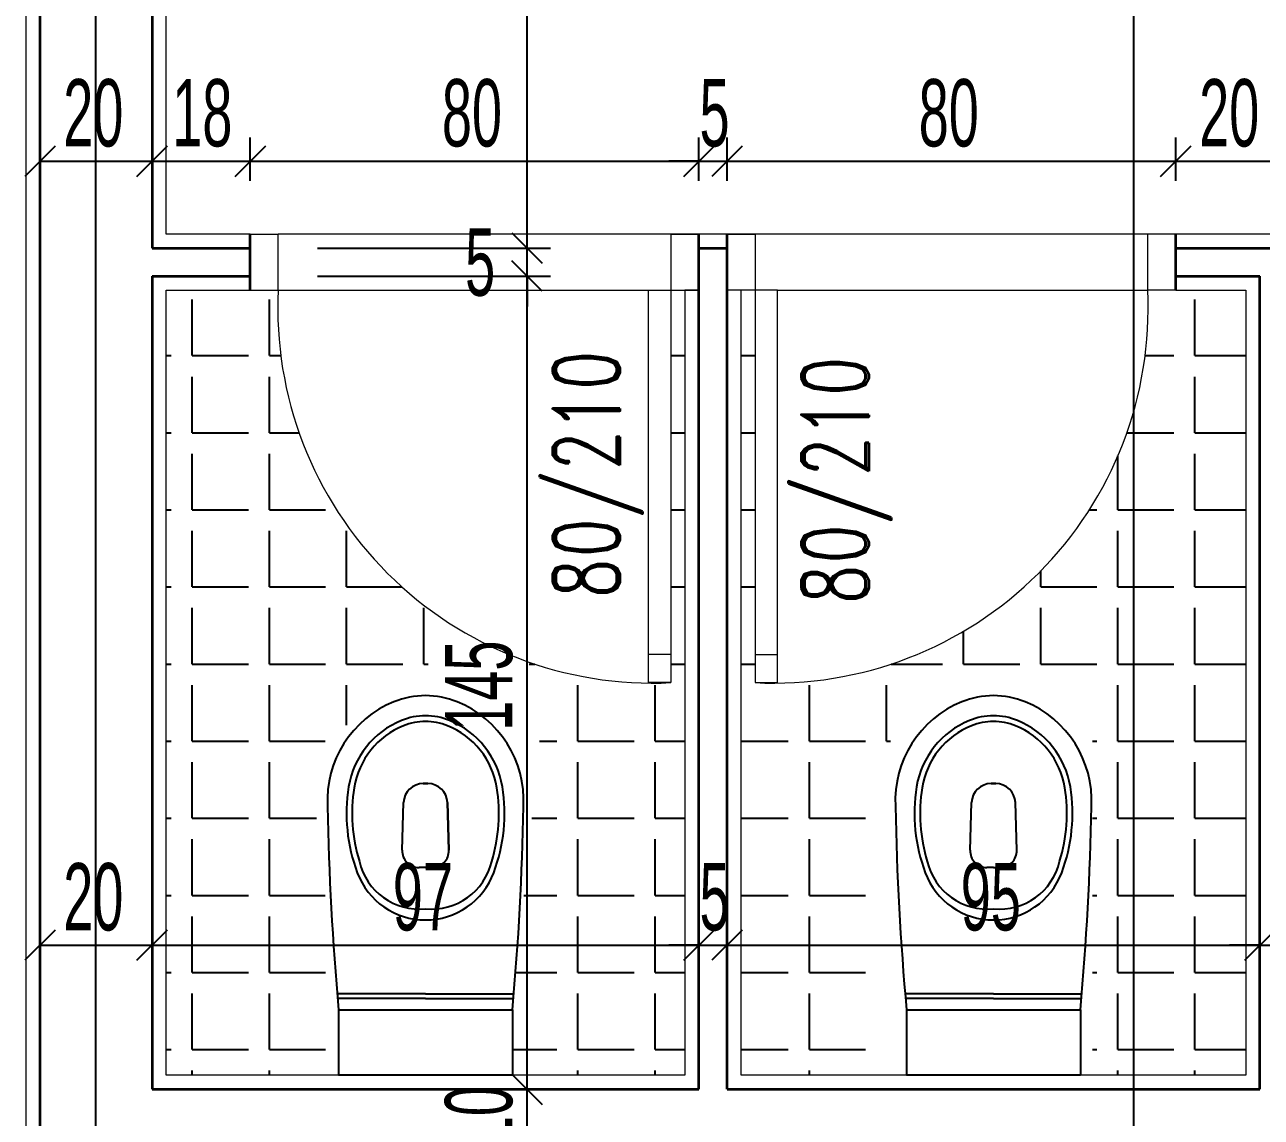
# Model space of a CAD drawing. Header units: inches. Extents: x -7543 to -822, y 102837 to 190349.
# Drawn here: x -836.74109 to -836.71905, y 102836.94799 to 102836.96748 of the extents above; entities that cross this region are included whole.
import ezdxf

# ---------------------------------------------------------------- set-up
doc = ezdxf.new("R2010")
doc.units = ezdxf.units.IN
doc.header["$MEASUREMENT"] = 0
doc.linetypes.add('__ZG_T_P__9', pattern=[22, 1, -10, 1, -10])
doc.linetypes.add('DASHDOTX2', pattern=[2, 1, -0.5, 0, -0.5])
doc.layers.get('Defpoints').update_dxf_attribs({"lineweight": 25})
for name, color, linetype, lineweight in [('AKS', 1, 'Continuous', 25), ('ICOL', 55, 'Continuous', 25), ('İZ DÜŞÜM', 253, 'Continuous', 20), ('SIVA', 150, 'Continuous', 15), ('TARAMA', 8, 'Continuous', 25)]:
    doc.layers.add(name, color=color, linetype=linetype, lineweight=lineweight)
for name, color, linetype, lineweight, true_color in [('DUVAR', 7, 'Continuous', 35, 0xfc4642), ('KAPI', 7, 'Continuous', 18, 0xffb360), ('TEFRİŞ', 7, 'Continuous', 25, 0x78462c)]:
    doc.layers.add(name, color=color, linetype=linetype, lineweight=lineweight, true_color=true_color)
doc.styles.add('OLCU', font='tromand.shx', dxfattribs={"width": 0.6, "height": 12})
doc.styles.add('st1', font='romandtw.shx', dxfattribs={"width": 0.7, "height": 40})

msp = doc.modelspace()

# ---------------------------------------------------------------- linework, layer by layer
at = {"layer": 'AKS', "linetype": 'DASHDOTX2', "ltscale": 10}
for p, q in [((-836.7398218610788, 102836.7964196347), (-836.7398218610788, 102837.0303757568)), ((-836.7213218610788, 102836.7964196347), (-836.7213218610788, 102837.0303757568))]:
    msp.add_line(p, q, dxfattribs=at)
at = {"layer": 'Defpoints', "color": 6}
msp.add_line((-836.7408218610783, 102836.8149930621), (-836.7408218437996, 102836.9899930621), dxfattribs=at)
at = {"layer": 'Defpoints', "color": 3}
for p, q in [((-836.7388218610786, 102836.9729930621), (-836.7388218610786, 102836.9634930621)), ((-836.7388218610786, 102836.9634930621), (-836.7370718610786, 102836.9634930621)), ((-836.7370718610786, 102836.9634930621), (-836.7370718610786, 102836.9629930621)), ((-836.7290718610786, 102836.9484930621), (-836.7290718610786, 102836.9634930621)), ((-836.7290718610786, 102836.9634930621), (-836.7285718610785, 102836.9634930621)), ((-836.7285718610785, 102836.9634930621), (-836.7285718610785, 102836.9484930621)), ((-836.7205718610786, 102836.9629930621), (-836.7205718610786, 102836.9634930621)), ((-836.7205718610786, 102836.9634930621), (-836.7185718610785, 102836.9634930621)), ((-836.7370718610786, 102836.9629930621), (-836.7388218610786, 102836.9629930621)), ((-836.7388218610786, 102836.9629930621), (-836.7388218610786, 102836.9484930621)), ((-836.7190718610785, 102836.9629930621), (-836.7205718610786, 102836.9629930621)), ((-836.7190718610786, 102836.9484930621), (-836.7190718610785, 102836.9629930621)), ((-836.7388218610786, 102836.9484930621), (-836.7290718610786, 102836.9484930621)), ((-836.7285718610785, 102836.9484930621), (-836.7190718610786, 102836.9484930621))]:
    msp.add_line(p, q, dxfattribs=at)
at = {"layer": 'DUVAR'}
for p, q in [((-836.7408218610785, 102836.9729934963), (-836.7408218610785, 102836.9139930621)), ((-836.7388218610786, 102836.9729934963), (-836.7388218610786, 102836.9634930621)), ((-836.7370718610786, 102836.9627430621), (-836.7370718610786, 102836.9637430621)), ((-836.7290718610786, 102836.9484930621), (-836.7290718610786, 102836.9637430621)), ((-836.7285718610785, 102836.9484930621), (-836.7285718610785, 102836.9637430621)), ((-836.7205718610786, 102836.9627430621), (-836.7205718610786, 102836.9637430621)), ((-836.7388218610786, 102836.9634930621), (-836.7370718610786, 102836.9634930621)), ((-836.7290718610786, 102836.9634930621), (-836.7285718610785, 102836.9634930621)), ((-836.7205718610786, 102836.9634930621), (-836.7185718610785, 102836.9634930621)), ((-836.7388218610786, 102836.9629930621), (-836.7388218610786, 102836.9484930621)), ((-836.7388218610786, 102836.9629930621), (-836.7370718610786, 102836.9629930621)), ((-836.7205718610786, 102836.9629930621), (-836.7190718610785, 102836.9629930621)), ((-836.7190718610786, 102836.9484930621), (-836.7190718610785, 102836.9629930621)), ((-836.7388218610786, 102836.9484930621), (-836.7290718610786, 102836.9484930621)), ((-836.7285718610785, 102836.9484930621), (-836.7190718610786, 102836.9484930621))]:
    msp.add_line(p, q, dxfattribs=at)
at = {"layer": 'ICOL'}
for p, q in [((-836.7321368397332, 102836.9634930621), (-836.7321368397332, 102836.9729930621)), ((-836.7408218610785, 102836.9662413039), (-836.7408218610785, 102836.9654613039)), ((-836.7388218610786, 102836.9662413039), (-836.7388218610786, 102836.9654613039)), ((-836.7388218610786, 102836.9662413039), (-836.7388218610786, 102836.9654613039)), ((-836.7370718610786, 102836.9646930621), (-836.7370718610786, 102836.9654613039)), ((-836.7370718610786, 102836.9646930621), (-836.7370718610786, 102836.9654613039)), ((-836.7290718610786, 102836.9646930621), (-836.7290718610786, 102836.9654613039)), ((-836.7290718610786, 102836.9646930621), (-836.7290718610786, 102836.9654613039)), ((-836.7285718610785, 102836.9646930621), (-836.7285718610785, 102836.9654613039)), ((-836.7285718610785, 102836.9646930621), (-836.7285718610785, 102836.9654613039)), ((-836.7205718610786, 102836.9646930621), (-836.7205718610786, 102836.9654613039)), ((-836.7205718610786, 102836.9646930621), (-836.7205718610786, 102836.9654613039)), ((-836.7405518610785, 102836.9653113039), (-836.7410918610785, 102836.9647713039)), ((-836.7390918610786, 102836.9647713039), (-836.7385518610786, 102836.9653113039)), ((-836.7385518610786, 102836.9653113039), (-836.7390918610786, 102836.9647713039)), ((-836.7373418610786, 102836.9647713039), (-836.7368018610786, 102836.9653113039)), ((-836.7368018610786, 102836.9653113039), (-836.7373418610786, 102836.9647713039)), ((-836.7293418610786, 102836.9647713039), (-836.7288018610786, 102836.9653113039)), ((-836.7293418610786, 102836.9647713039), (-836.7288018610786, 102836.9653113039)), ((-836.7283018610785, 102836.9653113039), (-836.7288418610785, 102836.9647713039)), ((-836.7283018610785, 102836.9653113039), (-836.7288418610785, 102836.9647713039)), ((-836.7208418610786, 102836.9647713039), (-836.7203018610786, 102836.9653113039)), ((-836.7203018610786, 102836.9653113039), (-836.7208418610786, 102836.9647713039)), ((-836.7408218610785, 102836.9650413039), (-836.7388218610786, 102836.9650413039)), ((-836.7388218610786, 102836.9650413039), (-836.7370718610786, 102836.9650413039)), ((-836.7370718610786, 102836.9650413039), (-836.7290718610786, 102836.9650413039)), ((-836.7290718610786, 102836.9650413039), (-836.7296118610786, 102836.9650413039)), ((-836.7290718610786, 102836.9650413039), (-836.7285718610785, 102836.9650413039)), ((-836.7285718610785, 102836.9650413039), (-836.7280318610785, 102836.9650413039)), ((-836.7285718610785, 102836.9650413039), (-836.7205718610786, 102836.9650413039)), ((-836.7205718610786, 102836.9650413039), (-836.7185718610785, 102836.9650413039)), ((-836.7321368397332, 102836.9634930621), (-836.7321368397332, 102836.9640330621)), ((-836.7324068397332, 102836.9637630621), (-836.7318668397332, 102836.9632230621)), ((-836.7324068397332, 102836.9637630621), (-836.7318668397332, 102836.9632230621)), ((-836.7358718610785, 102836.9634930621), (-836.7317168397333, 102836.9634930621)), ((-836.7358718610785, 102836.9634930621), (-836.7317168397333, 102836.9634930621)), ((-836.7321368397332, 102836.9629930621), (-836.7321368397332, 102836.9634930621)), ((-836.7318668397332, 102836.9627230621), (-836.7324068397332, 102836.9632630621)), ((-836.7318668397332, 102836.9627230621), (-836.7324068397332, 102836.9632630621)), ((-836.7358718610785, 102836.9629930621), (-836.7317168397333, 102836.9629930621)), ((-836.7358718610785, 102836.9629930621), (-836.7317168397333, 102836.9629930621)), ((-836.7321368397332, 102836.9484930621), (-836.7321368397332, 102836.9629930621)), ((-836.7321368397332, 102836.9629930621), (-836.7321368397332, 102836.9624530621)), ((-836.7290718610786, 102836.9515489053), (-836.7290718610786, 102836.9514817736)), ((-836.7290718610786, 102836.9515489053), (-836.7290718610786, 102836.9514817736)), ((-836.7285718610785, 102836.9515489053), (-836.7285718610785, 102836.9514817736)), ((-836.7285718610785, 102836.9515489053), (-836.7285718610785, 102836.9514817736)), ((-836.7190718610786, 102836.951634458), (-836.7190718610786, 102836.9514817736)), ((-836.7190718610786, 102836.951634458), (-836.7190718610786, 102836.9514817736)), ((-836.7405518610785, 102836.9513317736), (-836.7410918610785, 102836.9507917736)), ((-836.7408218610785, 102836.9506363791), (-836.7408218610785, 102836.9514817736)), ((-836.7390918610786, 102836.9507917736), (-836.7385518610786, 102836.9513317736)), ((-836.7385518610786, 102836.9513317736), (-836.7390918610786, 102836.9507917736)), ((-836.7388218610786, 102836.9506363791), (-836.7388218610786, 102836.9514817736)), ((-836.7388218610786, 102836.9506363791), (-836.7388218610786, 102836.9514817736)), ((-836.7293418610786, 102836.9507917736), (-836.7288018610786, 102836.9513317736)), ((-836.7293418610786, 102836.9507917736), (-836.7288018610786, 102836.9513317736)), ((-836.7283018610785, 102836.9513317736), (-836.7288418610785, 102836.9507917736)), ((-836.7283018610785, 102836.9513317736), (-836.7288418610785, 102836.9507917736)), ((-836.7193418610786, 102836.9507917736), (-836.7188018610785, 102836.9513317736)), ((-836.7193418610786, 102836.9507917736), (-836.7188018610785, 102836.9513317736)), ((-836.7408218610785, 102836.9510617736), (-836.7388218610786, 102836.9510617736)), ((-836.7388218610786, 102836.9510617736), (-836.7290718610786, 102836.9510617736)), ((-836.7290718610786, 102836.9510617736), (-836.7296118610786, 102836.9510617736)), ((-836.7290718610786, 102836.9510617736), (-836.7285718610785, 102836.9510617736)), ((-836.7285718610785, 102836.9510617736), (-836.7280318610785, 102836.9510617736)), ((-836.7285718610785, 102836.9510617736), (-836.7190718610786, 102836.9510617736)), ((-836.7190718610786, 102836.9510617736), (-836.7196118610786, 102836.9510617736)), ((-836.7190718610786, 102836.9510617736), (-836.7185718610785, 102836.9510617736)), ((-836.7321368397332, 102836.9484930621), (-836.7321368397332, 102836.9490330621)), ((-836.7324068397332, 102836.9487630621), (-836.7318668397332, 102836.9482230621)), ((-836.7324068397332, 102836.9487630621), (-836.7318668397332, 102836.9482230621)), ((-836.7322429682922, 102836.9484930621), (-836.7325568397332, 102836.9484930621)), ((-836.7322429682922, 102836.9484930621), (-836.7325568397332, 102836.9484930621)), ((-836.7321368397332, 102836.9474930621), (-836.7321368397332, 102836.9484930621))]:
    msp.add_line(p, q, dxfattribs=at)
at = {"layer": 'İZ DÜŞÜM', "linetype": '__ZG_T_P__9'}
msp.add_line((-836.7408218610783, 102836.9899930621), (-836.7408218610783, 102836.8149930621), dxfattribs=at)
at = {"layer": 'KAPI'}
for p, q in [((-836.7370718610786, 102836.9637430621), (-836.7365718610786, 102836.9637430621)), ((-836.7295718610785, 102836.9637430621), (-836.7365718610786, 102836.9637430621)), ((-836.7365718610786, 102836.9627430621), (-836.7365718610786, 102836.9637430621)), ((-836.7290718610786, 102836.9637430621), (-836.7295718610785, 102836.9637430621)), ((-836.7295718610785, 102836.9637430621), (-836.7295718610785, 102836.9627430621)), ((-836.7295718610785, 102836.9637430621), (-836.7290718610786, 102836.9637430621)), ((-836.7285718610785, 102836.9637430621), (-836.7280718610785, 102836.9637430621)), ((-836.7280718610785, 102836.9637430621), (-836.7285718610785, 102836.9637430621)), ((-836.7210718610786, 102836.9637430621), (-836.7280718610785, 102836.9637430621)), ((-836.7280718610785, 102836.9637430621), (-836.7280718610785, 102836.9627430621)), ((-836.7205718610786, 102836.9637430621), (-836.7210718610786, 102836.9637430621)), ((-836.7210718610786, 102836.9627430621), (-836.7210718610786, 102836.9637430621)), ((-836.7370718610786, 102836.9627430621), (-836.7365718610786, 102836.9627430621)), ((-836.7365718610786, 102836.9627430621), (-836.7299718610786, 102836.9627430621)), ((-836.7299718610786, 102836.9557430621), (-836.7299718610786, 102836.9627430621)), ((-836.7299718610786, 102836.9627430621), (-836.7290718610786, 102836.9627430621)), ((-836.7295718610785, 102836.9627430621), (-836.7295718610785, 102836.9557430621)), ((-836.7276718610785, 102836.9627430621), (-836.7285718610785, 102836.9627430621)), ((-836.7280718610785, 102836.9627430621), (-836.7280718610785, 102836.9557430621)), ((-836.7276718610785, 102836.9627430621), (-836.7210718610786, 102836.9627430621)), ((-836.7276718610785, 102836.9557430621), (-836.7276718610785, 102836.9627430621)), ((-836.7205718610786, 102836.9627430621), (-836.7210718610786, 102836.9627430621)), ((-836.7295718610785, 102836.9562430621), (-836.7299718610786, 102836.9562430621)), ((-836.7280718610785, 102836.9562430621), (-836.7276718610785, 102836.9562430621)), ((-836.7295718610785, 102836.9557430621), (-836.7299718610786, 102836.9557430621)), ((-836.7280718610785, 102836.9557430621), (-836.7276718610785, 102836.9557430621))]:
    msp.add_line(p, q, dxfattribs=at)
for centre, start, end in [((-836.7298975752321, 102836.962417348), 177.2061051001043, 272.7938947862478), ((-836.727746146925, 102836.962417348), 267.2061052137522, 2.793894899895675)]:
    msp.add_arc(centre, 0.00668222876519643, start, end, dxfattribs=at)
at = {"layer": 'SIVA'}
for p, q in [((-836.7410718610786, 102836.9732430621), (-836.7410718610786, 102836.9137430621)), ((-836.7385718610785, 102836.9637430621), (-836.7385718610785, 102836.9727430621)), ((-836.7370718610786, 102836.9637430621), (-836.7385718610785, 102836.9637430621)), ((-836.7285718610785, 102836.9637430621), (-836.7290718610786, 102836.9637430621)), ((-836.7185718610785, 102836.9637430621), (-836.7205718610786, 102836.9637430621)), ((-836.7385718610785, 102836.9487430621), (-836.7385718610785, 102836.9627430621)), ((-836.7385718610785, 102836.9627430621), (-836.7370718610786, 102836.9627430621)), ((-836.7293218610786, 102836.9627430621), (-836.7293218610786, 102836.9487430621)), ((-836.7290718610786, 102836.9627430621), (-836.7293218610786, 102836.9627430621)), ((-836.7283218610786, 102836.9627430621), (-836.7285718610785, 102836.9627430621)), ((-836.7283218610786, 102836.9487430621), (-836.7283218610786, 102836.9627430621)), ((-836.7205718610786, 102836.9627430621), (-836.7193218610786, 102836.9627430621)), ((-836.7205718610786, 102836.9627430621), (-836.7198359787403, 102836.9627430621)), ((-836.7193218610786, 102836.9627430621), (-836.7193218610786, 102836.9487430621)), ((-836.7293218610786, 102836.9487430621), (-836.7385718610785, 102836.9487430621)), ((-836.7193218610786, 102836.9487430621), (-836.7283218610786, 102836.9487430621))]:
    msp.add_line(p, q, dxfattribs=at)
at = {"layer": 'TARAMA'}
for p, q in [((-836.7381042291789, 102836.9615744728), (-836.7381042291789, 102836.9625744728)), ((-836.7367292291789, 102836.9615744728), (-836.7367292291789, 102836.9625744728)), ((-836.7202292291789, 102836.9615744728), (-836.7202292291789, 102836.9625744728)), ((-836.7385718610785, 102836.9615744728), (-836.7384792291789, 102836.9615744728)), ((-836.7381042291789, 102836.9615744728), (-836.737104229179, 102836.9615744728)), ((-836.736729229179, 102836.9615744728), (-836.7365264320548, 102836.9615744728)), ((-836.7295718610785, 102836.9615744728), (-836.7293218610786, 102836.9615744728)), ((-836.7283218610786, 102836.9615744728), (-836.7280718610785, 102836.9615744728)), ((-836.7211172901024, 102836.9615744728), (-836.7206042291789, 102836.9615744728)), ((-836.7202292291789, 102836.9615744728), (-836.7193218610786, 102836.9615744728)), ((-836.7381042291789, 102836.9601994728), (-836.7381042291789, 102836.9611994728)), ((-836.7367292291789, 102836.9601994728), (-836.7367292291789, 102836.9611994728)), ((-836.7202292291789, 102836.9601994728), (-836.7202292291789, 102836.9611994728)), ((-836.7385718610785, 102836.9601994728), (-836.7384792291789, 102836.9601994728)), ((-836.7381042291789, 102836.9601994728), (-836.737104229179, 102836.9601994728)), ((-836.736729229179, 102836.9601994728), (-836.7362010037557, 102836.9601994728)), ((-836.7295718610785, 102836.9601994728), (-836.7293218610786, 102836.9601994728)), ((-836.7283218610786, 102836.9601994728), (-836.7280718610785, 102836.9601994728)), ((-836.7214427184015, 102836.9601994728), (-836.7213218610788, 102836.9601994728)), ((-836.7213218610788, 102836.9601994728), (-836.7206042291789, 102836.9601994728)), ((-836.7202292291789, 102836.9601994728), (-836.7193218610786, 102836.9601994728)), ((-836.7381042291789, 102836.9588244728), (-836.7381042291789, 102836.9598244728)), ((-836.7367292291789, 102836.9588244728), (-836.7367292291789, 102836.9598244728)), ((-836.7216042291789, 102836.9588244728), (-836.7216042291789, 102836.9597850433)), ((-836.7202292291789, 102836.9588244728), (-836.7202292291789, 102836.9598244728)), ((-836.7385718610785, 102836.9588244728), (-836.7384792291789, 102836.9588244728)), ((-836.7381042291789, 102836.9588244728), (-836.737104229179, 102836.9588244728)), ((-836.736729229179, 102836.9588244728), (-836.7357292291789, 102836.9588244728)), ((-836.7295718610785, 102836.9588244728), (-836.7293218610786, 102836.9588244728)), ((-836.7283218610786, 102836.9588244728), (-836.7280718610785, 102836.9588244728)), ((-836.7221120161555, 102836.9588244728), (-836.7219792291789, 102836.9588244728)), ((-836.7216042291789, 102836.9588244728), (-836.7213218610788, 102836.9588244728)), ((-836.7213218610788, 102836.9588244728), (-836.7206042291789, 102836.9588244728)), ((-836.7202292291789, 102836.9588244728), (-836.7193218610786, 102836.9588244728)), ((-836.7381042291789, 102836.9574494728), (-836.7381042291789, 102836.9584494728)), ((-836.7367292291789, 102836.9574494728), (-836.7367292291789, 102836.9584494728)), ((-836.7353542291789, 102836.9574494728), (-836.7353542291789, 102836.9584494728)), ((-836.7216042291789, 102836.9574494728), (-836.7216042291789, 102836.9584494728)), ((-836.7202292291789, 102836.9574494728), (-836.7202292291789, 102836.9584494728)), ((-836.7229792291789, 102836.9574494728), (-836.7229792291789, 102836.9577345415)), ((-836.7385718610785, 102836.9574494728), (-836.7384792291789, 102836.9574494728)), ((-836.7381042291789, 102836.9574494728), (-836.737104229179, 102836.9574494728)), ((-836.736729229179, 102836.9574494728), (-836.7357292291789, 102836.9574494728)), ((-836.7353542291789, 102836.9574494728), (-836.7343666241136, 102836.9574494728)), ((-836.7295718610785, 102836.9574494728), (-836.7293218610786, 102836.9574494728)), ((-836.7283218610786, 102836.9574494728), (-836.7280718610785, 102836.9574494728)), ((-836.7229792291789, 102836.9574494728), (-836.7219792291789, 102836.9574494728)), ((-836.7216042291789, 102836.9574494728), (-836.7213218610788, 102836.9574494728)), ((-836.7213218610788, 102836.9574494728), (-836.7206042291789, 102836.9574494728)), ((-836.7202292291789, 102836.9574494728), (-836.7193218610786, 102836.9574494728)), ((-836.7381042291789, 102836.9560744728), (-836.7381042291789, 102836.9570744728)), ((-836.7367292291789, 102836.9560744728), (-836.7367292291789, 102836.9570744728)), ((-836.7353542291789, 102836.9560744728), (-836.7353542291789, 102836.9570744728)), ((-836.7339792291789, 102836.9560744728), (-836.7339792291789, 102836.9570744728)), ((-836.7229792291789, 102836.9560744728), (-836.7229792291789, 102836.9570744728)), ((-836.7216042291789, 102836.9560744728), (-836.7216042291789, 102836.9570744728)), ((-836.7202292291789, 102836.9560744728), (-836.7202292291789, 102836.9570744728)), ((-836.724354229179, 102836.9560744728), (-836.724354229179, 102836.9566599983)), ((-836.7385718610785, 102836.9560744728), (-836.7384792291789, 102836.9560744728)), ((-836.7381042291789, 102836.9560744728), (-836.737104229179, 102836.9560744728)), ((-836.736729229179, 102836.9560744728), (-836.7357292291789, 102836.9560744728)), ((-836.7353542291789, 102836.9560744728), (-836.734354229179, 102836.9560744728)), ((-836.7339792291789, 102836.9560744728), (-836.7339008397332, 102836.9560744728)), ((-836.7321008397332, 102836.9560744728), (-836.7319999824908, 102836.9560744728)), ((-836.7295718610785, 102836.9560744728), (-836.7293218610786, 102836.9560744728)), ((-836.7283218610786, 102836.9560744728), (-836.7280718610785, 102836.9560744728)), ((-836.7256437396663, 102836.9560744728), (-836.7247292291789, 102836.9560744728)), ((-836.724354229179, 102836.9560744728), (-836.7233542291789, 102836.9560744728)), ((-836.7229792291789, 102836.9560744728), (-836.7219792291789, 102836.9560744728)), ((-836.7216042291789, 102836.9560744728), (-836.7213218610788, 102836.9560744728)), ((-836.7213218610788, 102836.9560744728), (-836.7206042291789, 102836.9560744728)), ((-836.7202292291789, 102836.9560744728), (-836.7193218610786, 102836.9560744728)), ((-836.7381042291789, 102836.9546994728), (-836.7381042291789, 102836.9556994728)), ((-836.7367292291789, 102836.9546994728), (-836.7367292291789, 102836.9556994728)), ((-836.7353542291789, 102836.9549856241), (-836.7353542291789, 102836.9556994728)), ((-836.7312292291789, 102836.9546994728), (-836.7312292291789, 102836.9556994728)), ((-836.729854229179, 102836.9546994728), (-836.729854229179, 102836.9556994728)), ((-836.727104229179, 102836.9546994728), (-836.727104229179, 102836.9556994728)), ((-836.7257292291789, 102836.9546994728), (-836.7257292291789, 102836.9556994728)), ((-836.7216042291789, 102836.9546994728), (-836.7216042291789, 102836.9556994728)), ((-836.7202292291789, 102836.9546994728), (-836.7202292291789, 102836.9556994728)), ((-836.7335568665881, 102836.9549758173), (-836.733556866088, 102836.9549758171)), ((-836.733556866088, 102836.9549758171), (-836.7335568665881, 102836.9549758173)), ((-836.7385718610785, 102836.9546994728), (-836.7384792291789, 102836.9546994728)), ((-836.7381042291789, 102836.9546994728), (-836.737104229179, 102836.9546994728)), ((-836.736729229179, 102836.9546994728), (-836.735733615301, 102836.9546994728)), ((-836.7319139616178, 102836.9546994728), (-836.7316042291789, 102836.9546994728)), ((-836.7312292291789, 102836.9546994728), (-836.7302292291789, 102836.9546994728)), ((-836.729854229179, 102836.9546994728), (-836.7293218610786, 102836.9546994728)), ((-836.7283218610786, 102836.9546994728), (-836.7274792291789, 102836.9546994728)), ((-836.727104229179, 102836.9546994728), (-836.7261042291789, 102836.9546994728)), ((-836.7257292291789, 102836.9546994728), (-836.7256570180123, 102836.9546994728)), ((-836.722054787037, 102836.9546994728), (-836.7219792291789, 102836.9546994728)), ((-836.7216042291789, 102836.9546994728), (-836.7213218610788, 102836.9546994728)), ((-836.7213218610788, 102836.9546994728), (-836.7206042291789, 102836.9546994728)), ((-836.7202292291789, 102836.9546994728), (-836.7193218610786, 102836.9546994728)), ((-836.7381042291789, 102836.9533244728), (-836.7381042291789, 102836.9543244728)), ((-836.7367292291789, 102836.9533244728), (-836.7367292291789, 102836.9543244728)), ((-836.7312292291789, 102836.9533244728), (-836.7312292291789, 102836.9543244728)), ((-836.729854229179, 102836.9533244728), (-836.729854229179, 102836.9543244728)), ((-836.727104229179, 102836.9533244728), (-836.727104229179, 102836.9543244728)), ((-836.7216042291789, 102836.9533244728), (-836.7216042291789, 102836.9543244728)), ((-836.7202292291789, 102836.9533244728), (-836.7202292291789, 102836.9543244728)), ((-836.7339875353169, 102836.9539431044), (-836.733946861079, 102836.9539431044)), ((-836.733987535317, 102836.9539431044), (-836.733946861079, 102836.9539431044)), ((-836.733946861079, 102836.9539431044), (-836.7339061868411, 102836.9539431044)), ((-836.733946861079, 102836.9539431044), (-836.7339061868411, 102836.9539431044)), ((-836.7343626630088, 102836.9527551515), (-836.7343373799972, 102836.9536035303)), ((-836.7343626630088, 102836.9527551515), (-836.7343373799972, 102836.9536035303)), ((-836.7335563421608, 102836.9536035303), (-836.7335310591491, 102836.9527551515)), ((-836.7335563421608, 102836.9536035303), (-836.7335310591491, 102836.9527551515)), ((-836.7385718610785, 102836.9533244728), (-836.7384792291789, 102836.9533244728)), ((-836.7381042291789, 102836.9533244728), (-836.737104229179, 102836.9533244728)), ((-836.736729229179, 102836.9533244728), (-836.7358928068126, 102836.9533244728)), ((-836.7320526457353, 102836.9533244728), (-836.7316042291789, 102836.9533244728)), ((-836.7312292291789, 102836.9533244728), (-836.7302292291789, 102836.9533244728)), ((-836.729854229179, 102836.9533244728), (-836.7293218610786, 102836.9533244728)), ((-836.7283218610786, 102836.9533244728), (-836.7274792291789, 102836.9533244728)), ((-836.727104229179, 102836.9533244728), (-836.7261042291789, 102836.9533244728)), ((-836.722054787037, 102836.9533244728), (-836.7219792291789, 102836.9533244728)), ((-836.7216042291789, 102836.9533244728), (-836.7213218610788, 102836.9533244728)), ((-836.7213218610788, 102836.9533244728), (-836.7206042291789, 102836.9533244728)), ((-836.7202292291789, 102836.9533244728), (-836.7193218610786, 102836.9533244728)), ((-836.7381042291789, 102836.9519494728), (-836.7381042291789, 102836.9529494728)), ((-836.7367292291789, 102836.9519494728), (-836.7367292291789, 102836.9529494728)), ((-836.7312292291789, 102836.9519494728), (-836.7312292291789, 102836.9529494728)), ((-836.729854229179, 102836.9519494728), (-836.729854229179, 102836.9529494728)), ((-836.727104229179, 102836.9519494728), (-836.727104229179, 102836.9529494728)), ((-836.7216042291789, 102836.9519494728), (-836.7216042291789, 102836.9529494728)), ((-836.7202292291789, 102836.9519494728), (-836.7202292291789, 102836.9529494728)), ((-836.733946861079, 102836.952446215), (-836.73406279614, 102836.952446215)), ((-836.733946861079, 102836.952446215), (-836.73406279614, 102836.952446215)), ((-836.7338309260177, 102836.952446215), (-836.733946861079, 102836.952446215)), ((-836.7338309260177, 102836.952446215), (-836.733946861079, 102836.952446215)), ((-836.7385718610785, 102836.9519494728), (-836.7384792291789, 102836.9519494728)), ((-836.7381042291789, 102836.9519494728), (-836.737104229179, 102836.9519494728)), ((-836.736729229179, 102836.9519494728), (-836.7357332805575, 102836.9519494728)), ((-836.7321913298529, 102836.9519494728), (-836.7316042291789, 102836.9519494728)), ((-836.7312292291789, 102836.9519494728), (-836.7302292291789, 102836.9519494728)), ((-836.729854229179, 102836.9519494728), (-836.7293218610786, 102836.9519494728)), ((-836.7283218610786, 102836.9519494728), (-836.7274792291789, 102836.9519494728)), ((-836.727104229179, 102836.9519494728), (-836.7261042291789, 102836.9519494728)), ((-836.722054787037, 102836.9519494728), (-836.7219792291789, 102836.9519494728)), ((-836.7216042291789, 102836.9519494728), (-836.7213218610788, 102836.9519494728)), ((-836.7213218610788, 102836.9519494728), (-836.7206042291789, 102836.9519494728)), ((-836.7202292291789, 102836.9519494728), (-836.7193218610786, 102836.9519494728)), ((-836.7381042291789, 102836.9505744728), (-836.7381042291789, 102836.9515744728)), ((-836.7367292291789, 102836.9505744728), (-836.7367292291789, 102836.9515744728)), ((-836.7312292291789, 102836.9505744728), (-836.7312292291789, 102836.9515744728)), ((-836.729854229179, 102836.9505744728), (-836.729854229179, 102836.9515744728)), ((-836.727104229179, 102836.9505744728), (-836.727104229179, 102836.9515744728)), ((-836.7216042291789, 102836.9505744728), (-836.7216042291789, 102836.9515744728)), ((-836.7202292291789, 102836.9505744728), (-836.7202292291789, 102836.9515744728)), ((-836.7385718610785, 102836.9505744728), (-836.7384792291789, 102836.9505744728)), ((-836.7381042291789, 102836.9505744728), (-836.737104229179, 102836.9505744728)), ((-836.736729229179, 102836.9505744728), (-836.7357292291789, 102836.9505744728)), ((-836.7323300139703, 102836.9505744728), (-836.7316042291789, 102836.9505744728)), ((-836.7312292291789, 102836.9505744728), (-836.7302292291789, 102836.9505744728)), ((-836.729854229179, 102836.9505744728), (-836.7293218610786, 102836.9505744728)), ((-836.7283218610786, 102836.9505744728), (-836.7274792291789, 102836.9505744728)), ((-836.727104229179, 102836.9505744728), (-836.7261042291789, 102836.9505744728)), ((-836.722054787037, 102836.9505744728), (-836.7219792291789, 102836.9505744728)), ((-836.7216042291789, 102836.9505744728), (-836.7213218610788, 102836.9505744728)), ((-836.7213218610788, 102836.9505744728), (-836.7206042291789, 102836.9505744728)), ((-836.7202292291789, 102836.9505744728), (-836.7193218610786, 102836.9505744728)), ((-836.7381042291789, 102836.9491994728), (-836.7381042291789, 102836.9501994728)), ((-836.7367292291789, 102836.9491994728), (-836.7367292291789, 102836.9501994728)), ((-836.7312292291789, 102836.9491994728), (-836.7312292291789, 102836.9501994728)), ((-836.729854229179, 102836.9491994728), (-836.729854229179, 102836.9501994728)), ((-836.727104229179, 102836.9491994728), (-836.727104229179, 102836.9501994728)), ((-836.7216042291789, 102836.9491994728), (-836.7216042291789, 102836.9501994728)), ((-836.7202292291789, 102836.9491994728), (-836.7202292291789, 102836.9501994728)), ((-836.7354968610786, 102836.9499117093), (-836.7323968610787, 102836.9499117093)), ((-836.7354968610787, 102836.9499117093), (-836.7323968610787, 102836.9499117093)), ((-836.7385718610785, 102836.9491994728), (-836.7384792291789, 102836.9491994728)), ((-836.7381042291789, 102836.9491994728), (-836.737104229179, 102836.9491994728)), ((-836.736729229179, 102836.9491994728), (-836.7357292291789, 102836.9491994728)), ((-836.7323968610787, 102836.9491994728), (-836.7316042291789, 102836.9491994728)), ((-836.7312292291789, 102836.9491994728), (-836.7302292291789, 102836.9491994728)), ((-836.729854229179, 102836.9491994728), (-836.7293218610786, 102836.9491994728)), ((-836.7283218610786, 102836.9491994728), (-836.7274792291789, 102836.9491994728)), ((-836.727104229179, 102836.9491994728), (-836.7261042291789, 102836.9491994728)), ((-836.722054787037, 102836.9491994728), (-836.7219792291789, 102836.9491994728)), ((-836.7216042291789, 102836.9491994728), (-836.7213218610788, 102836.9491994728)), ((-836.7213218610788, 102836.9491994728), (-836.7206042291789, 102836.9491994728)), ((-836.7202292291789, 102836.9491994728), (-836.7193218610786, 102836.9491994728)), ((-836.7381042291789, 102836.9487430621), (-836.7381042291789, 102836.9488244728)), ((-836.7367292291789, 102836.9487430621), (-836.7367292291789, 102836.9488244728)), ((-836.7312292291789, 102836.9487430621), (-836.7312292291789, 102836.9488244728)), ((-836.729854229179, 102836.9487430621), (-836.729854229179, 102836.9488244728)), ((-836.727104229179, 102836.9487430621), (-836.727104229179, 102836.9488244728)), ((-836.7216042291789, 102836.9487430621), (-836.7216042291789, 102836.9488244728)), ((-836.7202292291789, 102836.9487430621), (-836.7202292291789, 102836.9488244728))]:
    msp.add_line(p, q, dxfattribs=at)
for centre, radius, start, end in [((-836.733796861079, 102836.9536408994), 0.00189999999999814, 112.0243128190836, 183.1128974846568), ((-836.733946861079, 102836.9540117093), 0.001500000000008731, 90.00000000651376, 112.0243128190836), ((-836.733946861079, 102836.9540117093), 0.001499999999997089, 67.97568719183265, 90.00000000325691), ((-836.7339468608594, 102836.9540117093), 0.001499999939157064, 67.97542472590635, 67.97593858449947), ((-836.734096860889, 102836.9536408994), 0.001899999922937977, 67.97547871554563, 67.97588443277488), ((-836.734096861079, 102836.9536408994), 0.001900000000001746, 356.8871025153432, 67.97568719183265), ((-836.7340968608677, 102836.9536408994), 0.001439999903395779, 67.97544570963558, 67.97593107884029), ((-836.7339468608857, 102836.9540117093), 0.001039999930235047, 67.97535234298357, 67.97602444272796), ((-836.7339468603624, 102836.9540117093), 0.001039999737413595, 67.97572392259758, 67.9760216291147), ((-836.7339468603624, 102836.9540117093), 0.001039999737413595, 67.97572392259758, 67.9760216291147), ((-836.7339875353169, 102836.9535931044), 0.0003500000000033711, 90.00000000325691, 178.2930014410922), ((-836.7339875353169, 102836.9535931044), 0.0003500000000033711, 90.00000000651376, 178.2930014410922), ((-836.733906186841, 102836.9535931044), 0.0003499999999970896, 1.706998558907759, 90.00000000651376), ((-836.733906186841, 102836.9535931044), 0.0003499999999970896, 1.706998558907759, 90.00000000651376), ((-836.6857021651082, 102836.9544381045), 0.05000000000000056, 181.0318174598075, 185.1939775776234), ((-836.7821915570499, 102836.9544381045), 0.04999999999995876, 354.8060224223766, 358.9681825401926), ((-836.73406279614, 102836.952746215), 0.0002999999999970896, 178.2930014410922, 270.0000000032569), ((-836.73406279614, 102836.952746215), 0.0003, 178.2930014410922, 270.0000000032569), ((-836.7338309260177, 102836.952746215), 0.0003000000000024189, 270.0000000065137, 1.706998558907759), ((-836.7338309260177, 102836.952746215), 0.0003000000000024189, 270.0000000065137, 1.706998558907759)]:
    msp.add_arc(centre, radius, start, end, dxfattribs=at)
at = {"layer": 'TEFRİŞ'}
for p, q in [((-836.733987535317, 102836.9539431044), (-836.733946861079, 102836.9539431044)), ((-836.733946861079, 102836.9539431044), (-836.733987535317, 102836.9539431044)), ((-836.733946861079, 102836.9539431044), (-836.7339061868411, 102836.9539431044)), ((-836.7339061868411, 102836.9539431044), (-836.733946861079, 102836.9539431044)), ((-836.723862535317, 102836.9539431044), (-836.723821861079, 102836.9539431044)), ((-836.723821861079, 102836.9539431044), (-836.723862535317, 102836.9539431044)), ((-836.723821861079, 102836.9539431044), (-836.723781186841, 102836.9539431044)), ((-836.723781186841, 102836.9539431044), (-836.723821861079, 102836.9539431044)), ((-836.7343626630088, 102836.9527551515), (-836.7343373799972, 102836.9536035303)), ((-836.7335310591491, 102836.9527551515), (-836.7335563421608, 102836.9536035303)), ((-836.7242376630088, 102836.9527551515), (-836.7242123799972, 102836.9536035303)), ((-836.723406059149, 102836.9527551515), (-836.7234313421608, 102836.9536035303)), ((-836.733946861079, 102836.952446215), (-836.73406279614, 102836.952446215)), ((-836.733946861079, 102836.952446215), (-836.7338309260177, 102836.952446215)), ((-836.7238218610789, 102836.952446215), (-836.72393779614, 102836.952446215)), ((-836.7238218610789, 102836.952446215), (-836.7237059260177, 102836.952446215)), ((-836.7339468610787, 102836.9501917093), (-836.7354968610787, 102836.9501917093)), ((-836.7339468610787, 102836.9501117093), (-836.7354968610787, 102836.9501117093)), ((-836.7339468610787, 102836.9501917093), (-836.7323968610787, 102836.9501917093)), ((-836.7339468610787, 102836.9501117093), (-836.7323968610787, 102836.9501117093)), ((-836.7238218610787, 102836.9501917093), (-836.7253718610787, 102836.9501917093)), ((-836.7238218610787, 102836.9501117093), (-836.7253718610787, 102836.9501117093)), ((-836.7238218610787, 102836.9501917093), (-836.7222718610788, 102836.9501917093)), ((-836.7238218610787, 102836.9501117093), (-836.7222718610788, 102836.9501117093)), ((-836.7354968610787, 102836.9499117093), (-836.7323968610787, 102836.9499117093)), ((-836.7354968610787, 102836.9499117093), (-836.7354968610786, 102836.9487430621)), ((-836.7323968610787, 102836.9499117093), (-836.7323968610785, 102836.9487430621)), ((-836.7253718610787, 102836.9499117093), (-836.7222718610786, 102836.9499117093)), ((-836.7253718610787, 102836.9499117093), (-836.7253718610785, 102836.9487430621)), ((-836.7222718610786, 102836.9499117093), (-836.7222718610785, 102836.9487430621)), ((-836.7323968610785, 102836.9487430621), (-836.7354968610786, 102836.9487430621)), ((-836.7222718610785, 102836.9487430621), (-836.7253718610785, 102836.9487430621))]:
    msp.add_line(p, q, dxfattribs=at)
for centre, radius, start, end in [((-836.733796861079, 102836.9536408994), 0.001900000000000194, 112.0243128190836, 183.1128974846568), ((-836.733946861079, 102836.9540117093), 0.001499999999999843, 90.00000000325691, 112.0243128190836), ((-836.733946861079, 102836.9540117093), 0.0015, 67.97568718923613, 90.00000000325691), ((-836.734096861079, 102836.9536408994), 0.001900000000000161, 356.8871025153432, 67.97568718923613), ((-836.723671861079, 102836.9536408994), 0.001900000000000194, 112.0243128190836, 183.1128974846568), ((-836.723821861079, 102836.9540117093), 0.001499999999999843, 90.00000000325691, 112.0243128190836), ((-836.723821861079, 102836.9540117093), 0.0015, 67.97568718923613, 90.00000000325691), ((-836.723971861079, 102836.9536408994), 0.001900000000000161, 356.8871025153432, 67.97568718923613), ((-836.733946861079, 102836.9540117093), 0.001140000000000016, 90.00000000325691, 112.0243128190836), ((-836.733946861079, 102836.9540117093), 0.001139999999999418, 67.97568718923613, 90.00000000325691), ((-836.723821861079, 102836.9540117093), 0.001140000000000016, 90.00000000325691, 112.0243128190836), ((-836.723821861079, 102836.9540117093), 0.001139999999999418, 67.97568718923613, 90.00000000325691), ((-836.733796861079, 102836.9536408994), 0.001540000000000028, 112.0243128190836, 170.8719213117155), ((-836.733796861079, 102836.9536408994), 0.001440000000000007, 112.0243128190836, 170.8719213117155), ((-836.733946861079, 102836.9540117093), 0.0010399999999998, 90.00000000325691, 112.0243128190836), ((-836.733946861079, 102836.9540117093), 0.001039999999999418, 67.97568718923613, 90.00000000325691), ((-836.734096861079, 102836.9536408994), 0.001440000000000118, 9.128078688305113, 67.97568718923613), ((-836.734096861079, 102836.9536408994), 0.00154000000000013, 9.128078688305113, 67.97568718923613), ((-836.723671861079, 102836.9536408994), 0.001540000000000028, 112.0243128190836, 170.8719213117155), ((-836.723671861079, 102836.9536408994), 0.001440000000000007, 112.0243128190836, 170.8719213117155), ((-836.723821861079, 102836.9540117093), 0.0010399999999998, 90.00000000325691, 112.0243128190836), ((-836.723821861079, 102836.9540117093), 0.001039999999999418, 67.97568718923613, 90.00000000325691), ((-836.723971861079, 102836.9536408994), 0.001440000000000118, 9.128078688305113, 67.97568718923613), ((-836.723971861079, 102836.9536408994), 0.00154000000000013, 9.128078688305113, 67.97568718923613), ((-836.732355350255, 102836.9534092821), 0.002999999999999994, 170.8719213117155, 200.57991166466), ((-836.732355350255, 102836.9534092821), 0.00290000000000019, 170.8719213117155, 197.1273121050987), ((-836.7339875353169, 102836.9535931044), 0.0003500000000003681, 90.00000000325691, 178.2930014410922), ((-836.733906186841, 102836.9535931044), 0.0003500000000000001, 1.706998558907759, 90.00000000325691), ((-836.7355383719029, 102836.9534092821), 0.002900000000000113, 342.8726878949781, 9.128078688305113), ((-836.7355383719029, 102836.9534092821), 0.003000000000000135, 339.4200883354774, 9.128078688305113), ((-836.722230350255, 102836.9534092821), 0.002999999999999994, 170.8719213117155, 200.57991166466), ((-836.722230350255, 102836.9534092821), 0.00290000000000019, 170.8719213117155, 197.1273121050987), ((-836.723862535317, 102836.9535931044), 0.0003500000000003681, 90.00000000325691, 178.2930014410922), ((-836.723781186841, 102836.9535931044), 0.0003500000000000001, 1.706998558907759, 90.00000000325691), ((-836.7254133719028, 102836.9534092821), 0.002900000000000113, 342.8726878949781, 9.128078688305113), ((-836.7254133719028, 102836.9534092821), 0.003000000000000135, 339.4200883354774, 9.128078688305113), ((-836.6857021651082, 102836.9544381045), 0.05000000000000052, 181.0318174598075, 185.1939775776234), ((-836.7821915570499, 102836.9544381045), 0.05000000000000037, 354.8060224223766, 358.9681825401926), ((-836.6755771651082, 102836.9544381045), 0.05000000000000052, 181.0318174598075, 185.1939775776234), ((-836.7720665570499, 102836.9544381045), 0.05000000000000037, 354.8060224223766, 358.9681825401926), ((-836.73406279614, 102836.952746215), 0.0003, 178.2930014410922, 270.0000000032569), ((-836.7338309260177, 102836.952746215), 0.0003000000000000589, 270.0000000032569, 1.706998558907759), ((-836.72393779614, 102836.952746215), 0.0003, 178.2930014410922, 270.0000000032569), ((-836.7237059260178, 102836.952746215), 0.0003000000000000589, 270.0000000032569, 1.706998558907759), ((-836.7340557768514, 102836.9528063039), 0.00109999999999996, 193.1932557503188, 275.6824145708149), ((-836.7338379453064, 102836.9528063039), 0.001100000000000198, 264.317585438843, 346.806744249711), ((-836.7239307768514, 102836.9528063039), 0.00109999999999996, 193.1932557503188, 275.6824145708149), ((-836.7237129453064, 102836.9528063039), 0.001100000000000198, 264.317585438843, 346.806744249711), ((-836.733946861079, 102836.9528117093), 0.0013, 200.57991166466, 270.0000000032569), ((-836.733946861079, 102836.9528117093), 0.001300000000000352, 270.0000000032569, 339.4200883354774), ((-836.7238218610789, 102836.9528117093), 0.0013, 200.57991166466, 270.0000000032569), ((-836.7238218610789, 102836.9528117093), 0.001300000000000352, 270.0000000032569, 339.4200883354774)]:
    msp.add_arc(centre, radius, start, end, dxfattribs=at)

# ---------------------------------------------------------------- texts
at = {"layer": 'ICOL', "style": 'OLCU', "width": 0.6}
for s, p in [('20', (-836.7404047182215, 102836.9653053039)), ('18', (-836.7384611467928, 102836.9653053039)), ('80', (-836.7336547182215, 102836.9653053039)), ('5', (-836.7290618610785, 102836.9653053039)), ('80', (-836.7251547182215, 102836.9653053039)), ('20', (-836.7201547182215, 102836.9653053039)), ('5', (-836.7332408397333, 102836.9626430621)), ('20', (-836.7404047182215, 102836.9513257736)), ('97', (-836.7345297182214, 102836.9513257736)), ('5', (-836.7290618610785, 102836.9513257736)), ('95', (-836.7244047182214, 102836.9513257736))]:
    msp.add_text(s, height=0.0012, dxfattribs=at).set_placement(p)
for s, p in [('145', (-836.7324008397333, 102836.9548859193)), ('10', (-836.7324008397333, 102836.9474787764))]:
    msp.add_text(s, height=0.0012, rotation=90, dxfattribs=at).set_placement(p)
at = {"layer": 'KAPI', "style": 'st1', "width": 0.7}
for p in [(-836.7304799493841, 102836.9572451855), (-836.7260455362645, 102836.9571374019)]:
    msp.add_text('80/210', height=0.0012, rotation=90, dxfattribs=at).set_placement(p)

doc.saveas('drawing.dxf')
